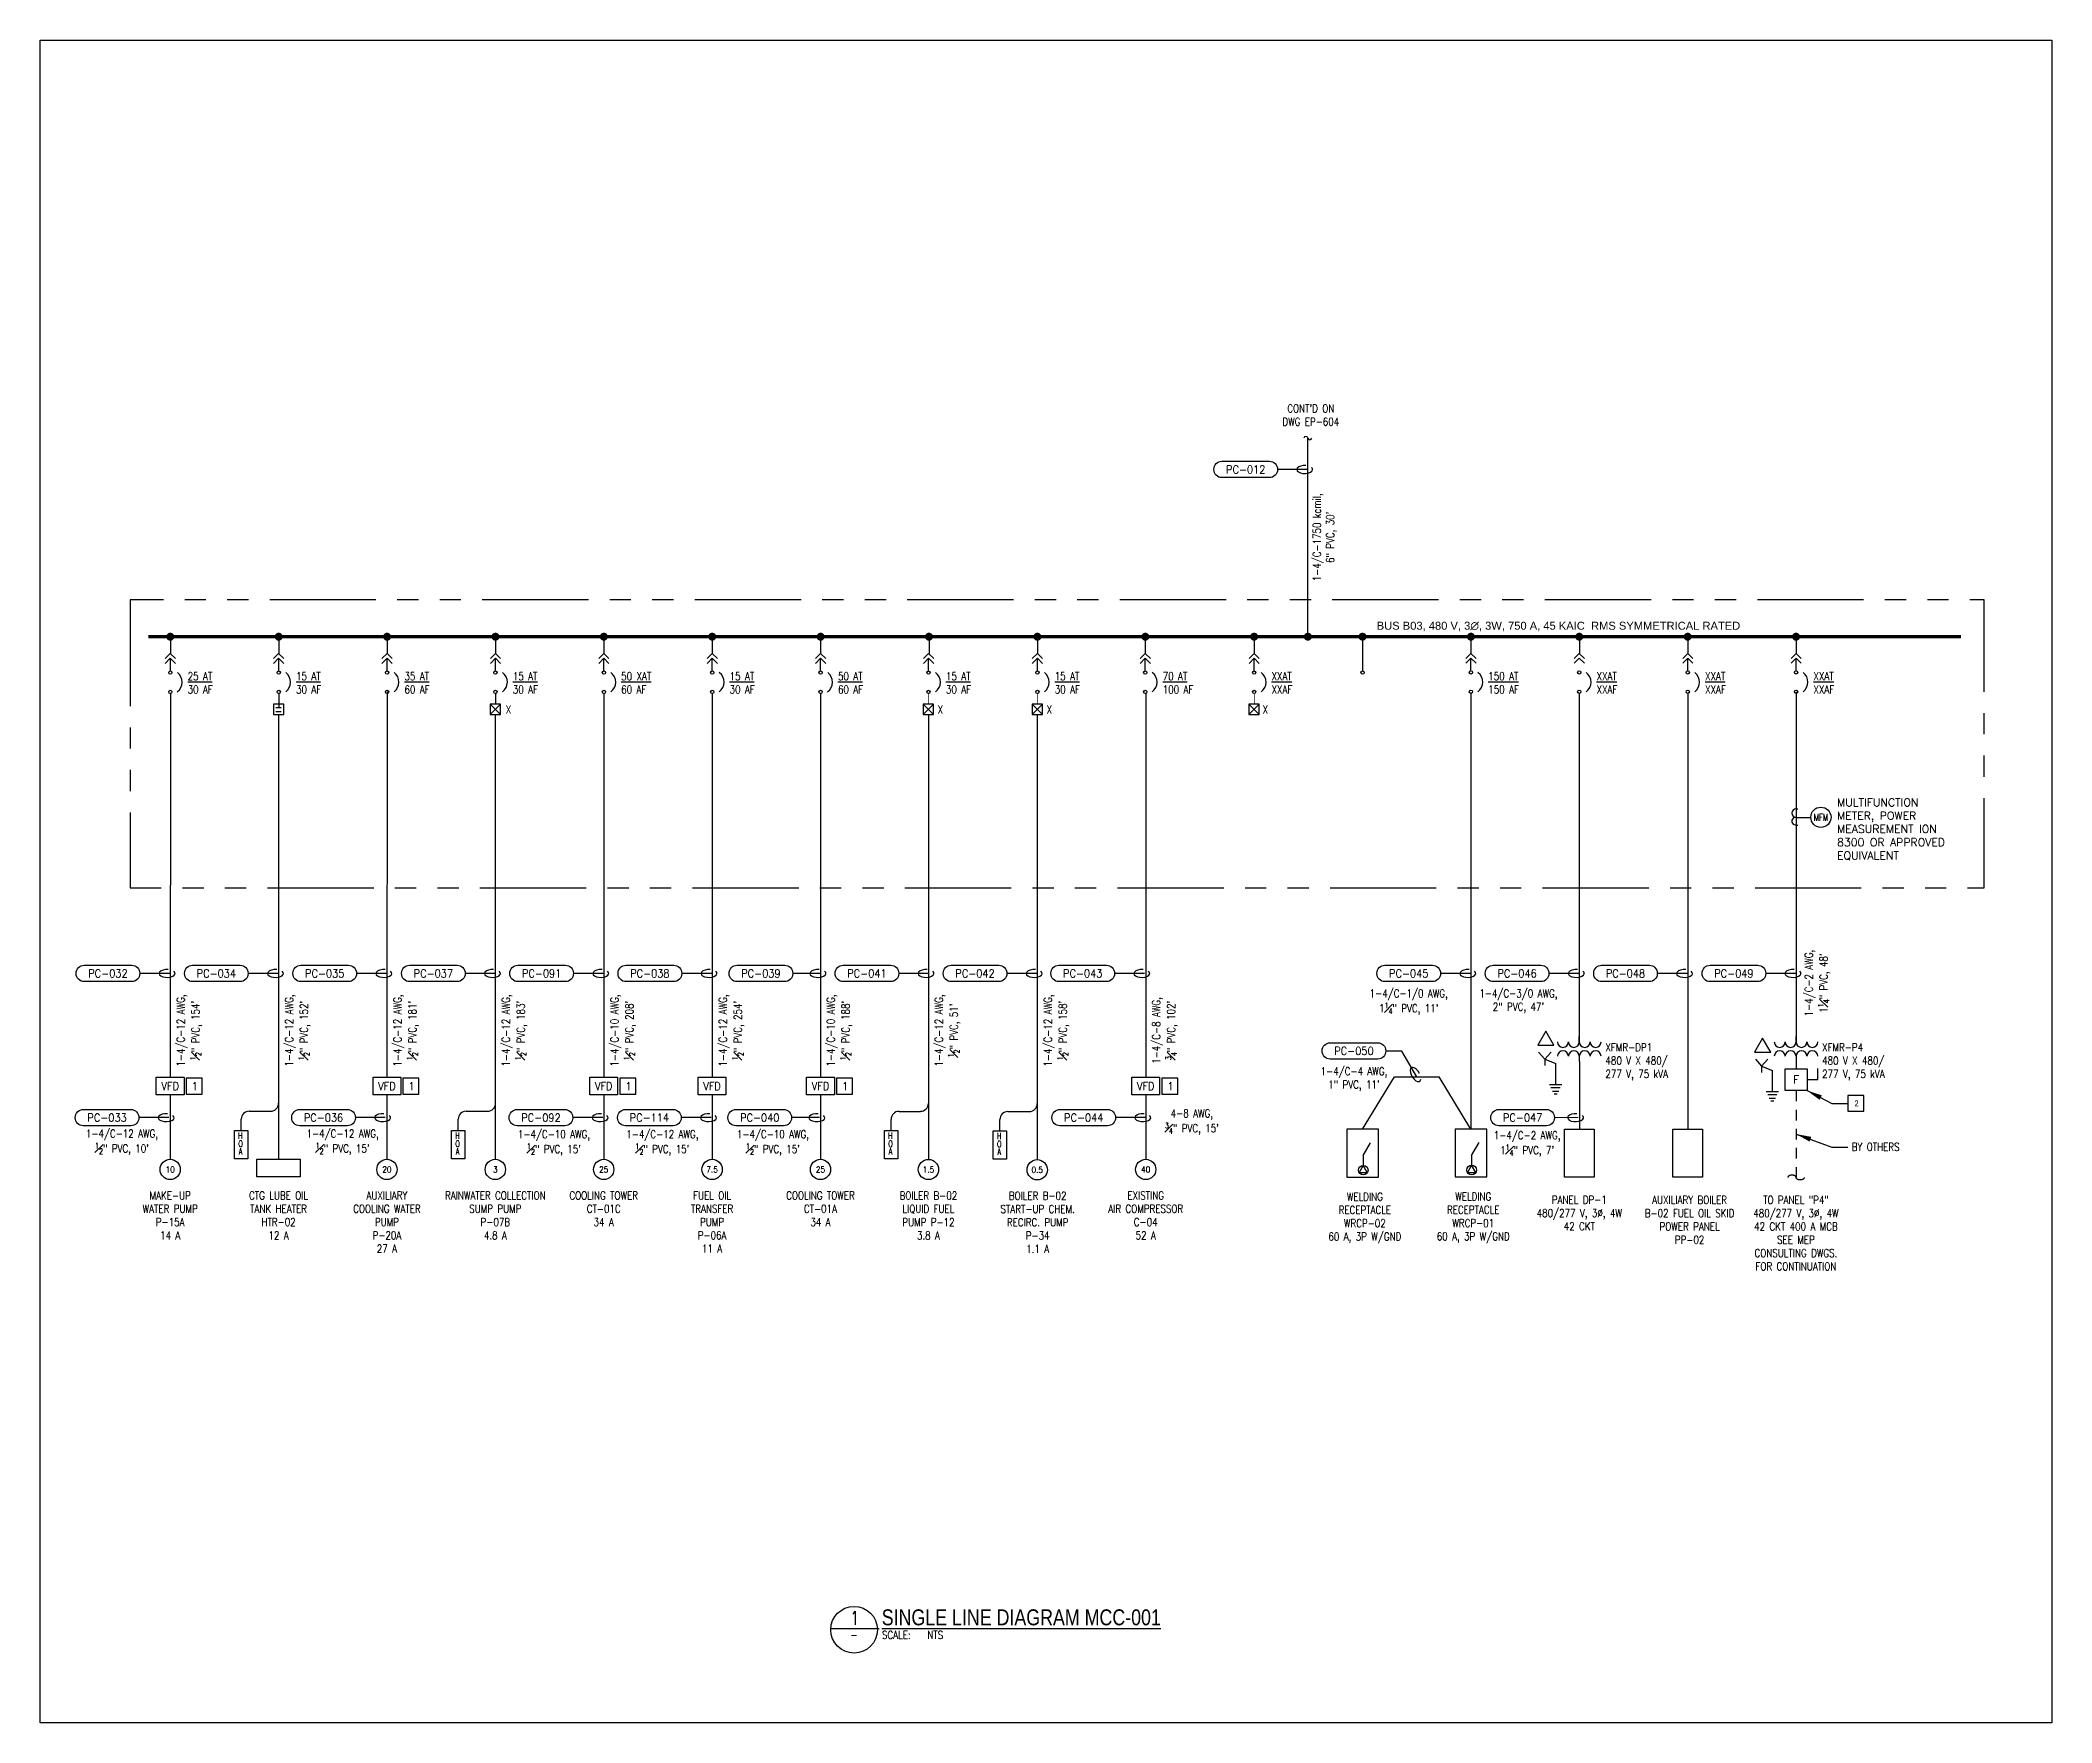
# Model space of a CAD drawing. Extents: x 4.3 to 27.9, y 0.8 to 20.6.
import ezdxf
from ezdxf.enums import TextEntityAlignment as Align

# ---------------------------------------------------------------- set-up
doc = ezdxf.new("R2010")
doc.units = 0
doc.header["$MEASUREMENT"] = 0
for name, pattern in [('DASHED', [0.75, 0.5, -0.25]), ('HIDDEN', [0.375, 0.25, -0.125]), ('PHANTOM', [2.5, 1.25, -0.25, 0.25, -0.25, 0.25, -0.25])]:
    doc.linetypes.add(name, pattern=pattern)
doc.layers.get('0').update_dxf_attribs({"linetype": 'CONTINUOUS'})
doc.layers.get('Defpoints').update_dxf_attribs({"linetype": 'CONTINUOUS'})
for name, color, linetype in [('D-DETL-TITLE', 2, 'CONTINUOUS'), ('E-1L-N2', 4, 'CONTINUOUS'), ('e-busline', 4, 'CONTINUOUS'), ('E-Cable Tag', 2, 'CONTINUOUS'), ('E-Cable Tag Dims', 3, 'CONTINUOUS'), ('e-cond-n', 4, 'CONTINUOUS'), ('E-DETL TITLE', 2, 'CONTINUOUS'), ('e-dims-n', 3, 'CONTINUOUS'), ('e-line-lwt3', 4, 'CONTINUOUS'), ('e-line-lwt3(by others)', 1, 'HIDDEN'), ('E-LINE-LWT4', 4, 'CONTINUOUS'), ('e-line-lwt5', 13, 'CONTINUOUS'), ('e-line-lwt6', 1, 'CONTINUOUS'), ('e-line-text', 2, 'CONTINUOUS'), ('G-Text-N', 2, 'CONTINUOUS')]:
    doc.layers.add(name, color=color, linetype=linetype)
doc.styles.add('BOLD', font='helvs1.shx', dxfattribs={"width": 0.8})
doc.styles.add('cb-ps1-8', font='SIMPLEX.shx', dxfattribs={"width": 0.8, "height": 0.125})
doc.styles.add('ROMANS', font='ROMANS.shx')
doc.styles.add('ROMANSCC', font='ROMANS.SHX', dxfattribs={"width": 0.8, "height": 0.125, "bigfont": 'bigfont.shx'})
doc.styles.add('rs', font='romans.shx', dxfattribs={"width": 0.8, "height": 0.1})
doc.styles.add('SIMPLEX', font='simplex.shx')
doc.styles.get("Standard").update_dxf_attribs({"font": 'arial.ttf', "width": 1.001})
doc.styles.add('STD3-32', font='MONOSI.SHX', dxfattribs={"width": 0.85, "height": 0.09375})
doc.dimstyles.new('Copy of CB-LEAD_PS1', dxfattribs={"dimtxt": 0.125, "dimasz": 0.125, "dimexe": 0.0625, "dimexo": 0.125, "dimgap": 0.0625, "dimtad": 1, "dimdec": 0, "dimlfac": 96, "dimzin": 3, "dimdsep": 46, "dimlunit": 4, "dimtxsty": 'SIMPLEX', "dimblk": 'ARCHTICK', "dimcen": 0.0625, "dimclrt": 2, "dimadec": 0, "dimazin": 0, "dimtfac": 1, "dimtdec": 0, "dimtmove": 2, "dimatfit": 3, "dimfxl": 1, "dimfrac": 2, "dimtolj": 1, "dimtzin": 0, "dimarcsym": 0})
doc.dimstyles.new('dim', dxfattribs={"dimtxt": 0.09375, "dimasz": 0.125, "dimexe": 0.125, "dimexo": 0.0625, "dimgap": 0.0625, "dimtad": 1, "dimdec": 5, "dimzin": 3, "dimdsep": 46, "dimlunit": 4, "dimtxsty": 'rs', "dimblk": 'ARCHTICK', "dimcen": -0.09375, "dimdle": 0.125, "dimclrd": 1, "dimclre": 256, "dimclrt": 256, "dimazin": 1, "dimtfac": 1, "dimtdec": 5, "dimtix": 1, "dimtmove": 2, "dimatfit": 3, "dimldrblk": '$loop', "dimfxl": 1, "dimfrac": 1, "dimtolj": 1, "dimtzin": 0, "dimarcsym": 0})

# ---------------------------------------------------------------- blocks, each defined once
blk = doc.blocks.new('SLD-MTR')
at = {"layer": 'E-1L-N2'}
blk.add_circle((0, -0.159), 0.159, dxfattribs=at)
at = {"layer": 'e-line-text', "style": 'ROMANS', "width": 0.9, "flags": 4}
blk.add_attdef('MOTORRATING', text='', height=0.0937, dxfattribs=at).set_placement((0, -0.16), align=Align.MIDDLE_CENTER)
blk = doc.blocks.new('PNL')
for p, q in [((-0.234, 0), (0.234, 0)), ((-0.234, -0.75), (-0.234, 0)), ((0.234, 0), (0.234, -0.75)), ((0.234, -0.75), (-0.234, -0.75))]:
    blk.add_line(p, q)
blk = doc.blocks.new('transformer')
for p, q in [((0.459, 0.359), (0.459, 0.457)), ((0.459, 0.097), (0.459, 0))]:
    blk.add_line(p, q)
for centre, start, end in [((0.162, 0.359), 180, 0), ((0.162, 0.097), 360, 180), ((0.36, 0.359), 180, 360), ((0.36, 0.097), 0, 180), ((0.558, 0.359), 180, 0), ((0.558, 0.097), 360, 180), ((0.757, 0.359), 180, 360), ((0.757, 0.097), 0, 180)]:
    blk.add_arc(centre, 0.099, start, end)
blk = doc.blocks.new('CB BOLT ON')
at = {"layer": 'E-LINE-LWT4', "linetype": 'Continuous'}
for centre in [(4.385, 22.683), (4.385, 22.38)]:
    blk.add_circle(centre, 0.0256, dxfattribs=at)
blk.add_arc((4.381, 22.532), 0.19, 306.8129, 52.8429, dxfattribs=at)
blk = doc.blocks.new('E-LINE-0036')
for centre, start, end in [((0.006, -0.032), 100.1124, 259.8876), ((-0.006, 0.032), 280.1124, 79.8876)]:
    blk.add_arc(centre, 0.0321, start, end)
blk = doc.blocks.new('CONTACTO')
for p, q in [((0, 0.041), (0, -0.041)), ((0.066, 0.041), (0.066, -0.041))]:
    blk.add_line(p, q)
blk = doc.blocks.new('E11')
at = {"linetype": 'Continuous'}
for p, q in [((-0.066, -0.066), (0, 0.001)), ((0, 0.001), (0.068, -0.066)), ((-0.066, -0.128), (0, -0.062)), ((0, -0.062), (0.068, -0.128))]:
    blk.add_line(p, q, dxfattribs=at)
blk = doc.blocks.new('G-SYMB-0001')
at = {"layer": 'D-DETL-TITLE'}
blk.add_line((-0.73, 0), (0.031, 0), dxfattribs=at)
at = {"layer": 'D-DETL-TITLE', "color": 4}
blk.add_circle((-0.365, -0.019), 0.366, dxfattribs=at)
at = {"layer": 'D-DETL-TITLE', "color": 3, "style": 'cb-ps1-8', "width": 0.8}
blk.add_text('SCALE:', height=0.125, dxfattribs=at).set_placement((0.073, -0.164))
at = {"layer": 'D-DETL-TITLE', "style": 'BOLD', "width": 0.8}
for tag, p in [('UPPER_TITLE', (0.069, 0.425)), ('LOWER_TITLE', (0.069, 0.05))]:
    blk.add_attdef(tag, p, '', height=0.25, dxfattribs=at)
at = {"layer": 'D-DETL-TITLE', "style": 'cb-ps1-8', "width": 0.8}
blk.add_attdef('DETAIL_TAG', text='', height=0.211, dxfattribs=at).set_placement((-0.353, 0.059), align=Align.CENTER)
at = {"layer": 'D-DETL-TITLE', "color": 3, "style": 'cb-ps1-8', "width": 0.8}
blk.add_attdef('DETAIL_SHEET', text='', height=0.125, dxfattribs=at).set_placement((-0.365, -0.164), align=Align.CENTER)
blk.add_attdef('SCALE', (0.784, -0.164), '', height=0.125, dxfattribs=at)
blk = doc.blocks.new('HOA')
at = {"layer": 'G-Text-N'}
blk.add_lwpolyline([(-0.105, -0.443), (-0.105, 0), (0.105, 0), (0.105, -0.443)], close=True, dxfattribs=at)
at = {"layer": 'G-Text-N', "style": 'ROMANS', "width": 0.75}
for s, p in [('H', (-0.047, -0.132)), ('O', (-0.044, -0.258)), ('A', (-0.037, -0.377))]:
    blk.add_text(s, height=0.1, dxfattribs=at).set_placement(p)
blk = doc.blocks.new('$loop')
blk.add_ellipse((-0.25, 0), major_axis=(0.75, 0), ratio=0.5, start_param=1.415416, end_param=6.849418)
blk = doc.blocks.new('_ArchTick')
at = {"color": 0, "linetype": 'ByBlock', "const_width": 0.15}
blk.add_lwpolyline([(-0.5, -0.5), (0.5, 0.5)], dxfattribs=at)
blk = doc.blocks.new('E-Disconnect Switch')
at = {"layer": 'e-line-lwt3'}
blk.add_lwpolyline([(-0.172, 0), (0.172, 0), (0.172, -0.344), (-0.172, -0.344)], close=True, dxfattribs=at)
blk.add_lwpolyline([(0.172, -0.172), (0.341, -0.172), (0.341, 0.002)], dxfattribs=at)
blk = doc.blocks.new('G-KEYN-0003')
blk.add_lwpolyline([(-0.135, 0.125), (-0.135, -0.125), (0.115, -0.125), (0.115, 0.125)], close=True)
at = {"style": 'STD3-32', "width": 0.85}
blk.add_attdef('NO', text='', height=0.0938, dxfattribs=at).set_placement((0, 0), align=Align.MIDDLE)
blk = doc.blocks.new('E-Cable Tag')
at = {"layer": 'E-Cable Tag'}
blk.add_lwpolyline([(-0.374, 0.128), (0.374, 0.128, -0.414214), (0.499, 0.003), (0.499, -0.003, -0.414214), (0.374, -0.128), (-0.374, -0.128, -0.414214), (-0.499, -0.003), (-0.499, 0.003, -0.414214)], format="xyb", close=True, dxfattribs=at)
at = {"layer": 'E-Cable Tag', "style": 'ROMANS', "width": 0.9}
blk.add_attdef('CELEMFR5-R1(1)', text='', height=0.125, dxfattribs=at).set_placement((0, 0), align=Align.MIDDLE_CENTER)
blk = doc.blocks.new('VFD')
at = {"layer": 'G-Text-N'}
blk.add_lwpolyline([(-0.218, 0), (0.218, 0), (0.218, -0.277), (-0.218, -0.277)], close=True, dxfattribs=at)
at = {"layer": 'G-Text-N', "style": 'ROMANS', "width": 0.9}
blk.add_attdef('VFD', text='', height=0.125, dxfattribs=at).set_placement((0, -0.139), align=Align.MIDDLE_CENTER)
blk = doc.blocks.new('E-LINE-0001')
for p, q in [((0, 0), (-0.128, 0)), ((0.003, -0.083), (0.003, 0.087)), ((0.045, -0.062), (0.045, 0.066)), ((0.088, 0.044), (0.088, -0.041)), ((0.13, -0.019), (0.13, 0.023))]:
    blk.add_line(p, q)

msp = doc.modelspace()

# ---------------------------------------------------------------- linework, layer by layer
at = {"layer": 'Defpoints'}
msp.add_lwpolyline([(4.274, 20.622), (27.938, 20.622), (27.938, 0.831), (4.274, 0.831)], close=True, dxfattribs=at)
at = {"layer": 'e-busline', "const_width": 0.0469, "flags": 128}
for points in [[(5.781, 13.606, 1), (5.828, 13.606, 1)], [(7.056, 13.606, 1), (7.103, 13.606, 1)], [(8.331, 13.606, 1), (8.378, 13.606, 1)], [(9.606, 13.606, 1), (9.653, 13.606, 1)], [(10.881, 13.606, 1), (10.928, 13.606, 1)], [(12.156, 13.606, 1), (12.203, 13.606, 1)], [(13.431, 13.606, 1), (13.478, 13.606, 1)], [(14.706, 13.606, 1), (14.753, 13.606, 1)], [(15.981, 13.606, 1), (16.028, 13.606, 1)], [(17.251, 13.606, 1), (17.298, 13.606, 1)], [(18.531, 13.606, 1), (18.578, 13.606, 1)], [(19.163, 13.606, 1), (19.21, 13.606, 1)], [(19.806, 13.606, 1), (19.853, 13.606, 1)], [(21.081, 13.606, 1), (21.128, 13.606, 1)], [(22.356, 13.606, 1), (22.403, 13.606, 1)], [(23.631, 13.606, 1), (23.678, 13.606, 1)], [(24.906, 13.606, 1), (24.953, 13.606, 1)]]:
    msp.add_lwpolyline(points, format="xyb", close=True, dxfattribs=at)
at = {"layer": 'e-cond-n'}
msp.add_line((24.93, 11.481), (25.103, 11.481), dxfattribs=at)
msp.add_circle((25.222, 11.482), 0.119, dxfattribs=at)
for centre, radius, start, end in [((24.93, 11.531), 0.0498, 90, 270), ((24.925, 11.436), 0.0453, 84.0461, 275.9781)]:
    msp.add_arc(centre, radius, start, end, dxfattribs=at)
at = {"layer": 'e-line-lwt3'}
for p, q in [((5.805, 13.203), (5.805, 13.352)), ((7.08, 13.203), (7.08, 13.352)), ((8.355, 13.203), (8.355, 13.352)), ((9.63, 13.203), (9.63, 13.352)), ((10.905, 13.203), (10.905, 13.352)), ((12.18, 13.203), (12.18, 13.352)), ((13.455, 13.203), (13.455, 13.352)), ((14.724, 13.203), (14.724, 13.352)), ((16.005, 13.203), (16.005, 13.352)), ((17.274, 13.203), (17.274, 13.352)), ((18.555, 13.203), (18.555, 13.352)), ((21.105, 13.204), (21.105, 13.353)), ((23.655, 13.204), (23.655, 13.353)), ((24.93, 13.204), (24.93, 13.353)), ((7.08, 12.938), (7.08, 12.775)), ((9.567, 12.812), (9.689, 12.69)), ((9.689, 12.812), (9.567, 12.69)), ((9.63, 12.938), (9.63, 12.812)), ((10.905, 12.938), (10.905, 12.812)), ((14.662, 12.812), (14.784, 12.69)), ((14.784, 12.812), (14.662, 12.69)), ((15.942, 12.812), (16.064, 12.69)), ((16.064, 12.812), (15.942, 12.69)), ((18.492, 12.812), (18.614, 12.69)), ((18.614, 12.812), (18.492, 12.69)), ((24.93, 11.581), (24.949, 11.581)), ((24.93, 11.391), (24.949, 11.391)), ((21.974, 8.637), (22.103, 8.587)), ((22.103, 8.447), (22.103, 8.587)), ((24.524, 8.554), (24.652, 8.504)), ((24.93, 8.671), (24.93, 8.525)), ((24.652, 8.364), (24.652, 8.504)), ((6.638, 7.798), (6.638, 7.93)), ((6.732, 8.024), (6.984, 8.024)), ((9.191, 7.798), (9.191, 7.93)), ((9.285, 8.024), (9.537, 8.024)), ((14.283, 7.797), (14.283, 7.929)), ((14.377, 8.023), (14.629, 8.023)), ((15.563, 7.794), (15.563, 7.927)), ((15.657, 8.021), (15.909, 8.021)), ((19.838, 7.503), (19.924, 7.653)), ((21.113, 7.505), (21.2, 7.655)), ((19.838, 7.503), (19.838, 7.387)), ((21.113, 7.505), (21.113, 7.389))]:
    msp.add_line(p, q, dxfattribs=at)
at = {"layer": 'e-line-lwt3', "flags": 128}
msp.add_lwpolyline([(5.546, 13.606, 0.0375, 0.0375, 0), (26.869, 13.606, 0.0281, 0.0281, 0)], format="xyseb", dxfattribs=at)
at = {"layer": 'e-line-lwt3'}
for points in [[(7.139, 12.69), (7.139, 12.812), (7.017, 12.812), (7.017, 12.69)], [(9.689, 12.69), (9.689, 12.812), (9.567, 12.812), (9.567, 12.69)], [(14.784, 12.69), (14.784, 12.812), (14.662, 12.812), (14.662, 12.69)], [(16.064, 12.69), (16.064, 12.812), (15.942, 12.812), (15.942, 12.69)], [(18.614, 12.69), (18.614, 12.812), (18.492, 12.812), (18.492, 12.69)], [(6.821, 7.459), (7.332, 7.459), (7.332, 7.251), (6.821, 7.251)], [(19.838, 7.387), (19.789, 7.303), (19.886, 7.303)], [(21.113, 7.389), (21.064, 7.305), (21.162, 7.305)]]:
    msp.add_lwpolyline(points, close=True, dxfattribs=at)
at = {"layer": 'e-line-lwt3', "const_width": 0.0075}
for points in [[(14.723, 12.812), (14.723, 12.939)], [(16.003, 12.812), (16.004, 12.938)], [(18.555, 12.938), (18.555, 12.812)]]:
    msp.add_lwpolyline(points, dxfattribs=at)
at = {"layer": 'e-line-lwt3'}
for centre, radius in [((19.83, 13.184), 0.0192), ((19.838, 7.331), 0.0563), ((21.113, 7.333), 0.0563)]:
    msp.add_circle(centre, radius, dxfattribs=at)
for centre, start, end in [((6.984, 8.118), 270, 0), ((9.537, 8.118), 270, 0), ((14.629, 8.117), 270, 0), ((15.909, 8.114), 270, 0), ((6.732, 7.93), 90, 180), ((9.285, 7.93), 90, 180), ((14.377, 7.929), 90, 180), ((15.657, 7.927), 90, 180)]:
    msp.add_arc(centre, 0.0938, start, end, dxfattribs=at)
at = {"layer": 'e-line-lwt3(by others)', "linetype": 'DASHED', "ltscale": 0.25}
msp.add_line((24.93, 8.267), (24.93, 7.245), dxfattribs=at)
at = {"layer": 'e-line-lwt3(by others)', "linetype": 'DASHED'}
msp.add_ellipse((24.881, 7.245), major_axis=(0.0483, 0), ratio=0.595027, start_param=0, end_param=3.138926, dxfattribs=at)
at = {"layer": 'e-line-lwt3(by others)', "linetype": 'DASHED', "extrusion": (0, 0, -1)}
msp.add_ellipse((24.978, 7.245), major_axis=(-0.0483, 0), ratio=0.595027, start_param=3.141593, end_param=6.280519, dxfattribs=at)
at = {"layer": 'e-line-lwt5'}
for p, q in [((19.186, 13.606), (19.186, 15.943)), ((5.805, 13.606), (5.805, 13.409)), ((7.08, 13.606), (7.08, 13.409)), ((8.355, 13.606), (8.355, 13.409)), ((9.63, 13.606), (9.63, 13.409)), ((10.905, 13.606), (10.905, 13.409)), ((12.18, 13.606), (12.18, 13.409)), ((13.455, 13.606), (13.455, 13.409)), ((14.73, 13.606), (14.73, 13.409)), ((16.005, 13.606), (16.005, 13.409)), ((17.274, 13.606), (17.274, 13.408)), ((18.555, 13.606), (18.555, 13.409)), ((19.83, 13.606), (19.83, 13.203)), ((21.105, 13.606), (21.105, 13.409)), ((22.38, 13.606), (22.38, 13.409)), ((23.655, 13.606), (23.655, 13.409)), ((24.93, 13.606), (24.93, 13.409)), ((5.805, 12.938), (5.803, 8.424)), ((8.355, 12.957), (8.353, 8.424)), ((10.905, 12.938), (10.903, 8.424)), ((12.18, 12.938), (12.18, 8.424)), ((13.455, 12.938), (13.453, 8.424)), ((17.279, 12.939), (17.28, 8.424)), ((21.105, 12.94), (21.105, 7.813)), ((22.379, 12.939), (22.379, 8.829)), ((23.655, 12.939), (23.655, 7.813)), ((24.93, 12.958), (24.93, 8.841)), ((7.078, 12.69), (7.078, 7.459)), ((9.628, 12.69), (9.628, 7.459)), ((14.723, 12.69), (14.723, 7.458)), ((16.003, 12.69), (16.003, 7.455)), ((22.38, 8.608), (22.38, 7.813)), ((19.83, 7.813), (20.205, 8.429)), ((20.205, 8.429), (20.731, 8.429)), ((21.105, 7.813), (20.731, 8.429)), ((5.803, 8.216), (5.803, 7.459)), ((8.353, 8.216), (8.353, 7.459)), ((10.903, 8.216), (10.903, 7.459)), ((12.178, 8.216), (12.178, 7.459)), ((13.453, 8.216), (13.453, 7.459)), ((17.28, 8.216), (17.279, 7.459))]:
    msp.add_line(p, q, dxfattribs=at)
at = {"layer": 'e-line-lwt6', "linetype": 'PHANTOM', "flags": 128}
msp.add_lwpolyline([(5.334, 14.04), (5.334, 10.653), (27.142, 10.653), (27.142, 14.04)], close=True, dxfattribs=at)
at = {"layer": 'e-line-lwt6'}
for points in [[(19.644, 7.249), (20.016, 7.249), (20.016, 7.813), (19.644, 7.813)], [(20.919, 7.251), (21.291, 7.251), (21.291, 7.813), (20.919, 7.813)]]:
    msp.add_lwpolyline(points, close=True, dxfattribs=at)
at = {"layer": 'G-Text-N'}
for p, q in [((21.901, 8.719), (21.974, 8.637)), ((22.047, 8.719), (21.974, 8.637)), ((21.974, 8.637), (21.974, 8.563)), ((24.451, 8.636), (24.524, 8.554)), ((24.597, 8.636), (24.524, 8.554)), ((24.524, 8.554), (24.524, 8.48))]:
    msp.add_line(p, q, dxfattribs=at)
for points in [[(21.986, 8.966), (21.892, 8.803), (22.081, 8.803)], [(24.536, 8.883), (24.442, 8.72), (24.631, 8.72)], [(17.116, 8.424), (17.442, 8.424), (17.442, 8.216), (17.116, 8.216)]]:
    msp.add_lwpolyline(points, close=True, dxfattribs=at)

# ---------------------------------------------------------------- block references
at = {"layer": 'E-DETL TITLE', "xscale": 0.75, "yscale": 0.75, "zscale": 0.75}
msp.add_blockref('G-SYMB-0001', (14.122, 1.94), dxfattribs=at).add_auto_attribs({'LOWER_TITLE': '%%uSINGLE LINE DIAGRAM MCC-001', 'DETAIL_TAG': '1', 'DETAIL_SHEET': '-', 'SCALE': 'NTS'})
at = {"layer": 'e-line-lwt3'}
for name, p, xscale, yscale, zscale, rotation in [('E-LINE-0036', (19.186, 15.943), 0.75, 0.75, 0.75, 270), ('CONTACTO', (7.078, 12.725), 0.75, 0.75, 0.75, 90), ('E-LINE-0001', (22.103, 8.337), -0.8566699218749996, 0.8566699218749996, 0.8566699218749999, 90), ('E-LINE-0001', (24.652, 8.254), -0.8566699218749996, 0.8566699218749996, 0.8566699218749999, 90)]:
    msp.add_blockref(name, p, dxfattribs=dict(at, xscale=xscale, yscale=yscale, zscale=zscale, rotation=rotation))
for name, p, xscale, yscale, zscale in [('E11', (5.804, 13.408), 0.8999999999999995, 0.8999999999999995, 0.8999999999999995), ('E11', (7.079, 13.408), 0.8999999999999995, 0.8999999999999995, 0.8999999999999995), ('E11', (8.354, 13.408), 0.8999999999999995, 0.8999999999999995, 0.8999999999999995), ('E11', (9.629, 13.408), 0.8999999999999995, 0.8999999999999995, 0.8999999999999995), ('E11', (10.904, 13.408), 0.8999999999999995, 0.8999999999999995, 0.8999999999999995), ('E11', (12.179, 13.408), 0.8999999999999995, 0.8999999999999995, 0.8999999999999995), ('E11', (13.454, 13.408), 0.8999999999999995, 0.8999999999999995, 0.8999999999999995), ('E11', (14.724, 13.408), 0.8999999999999995, 0.8999999999999995, 0.8999999999999995), ('E11', (16.004, 13.408), 0.8999999999999995, 0.8999999999999995, 0.8999999999999995), ('E11', (17.274, 13.408), 0.8999999999999995, 0.8999999999999995, 0.8999999999999995), ('E11', (18.554, 13.408), 0.8999999999999995, 0.8999999999999995, 0.8999999999999995), ('E11', (21.105, 13.409), 0.8999999999999995, 0.8999999999999995, 0.8999999999999995), ('E11', (22.379, 13.409), 0.8999999999999995, 0.8999999999999995, 0.8999999999999995), ('E11', (23.655, 13.409), 0.8999999999999995, 0.8999999999999995, 0.8999999999999995), ('E11', (24.93, 13.409), 0.8999999999999995, 0.8999999999999995, 0.8999999999999995), ('CB BOLT ON', (2.516, -3.828), 0.75, 0.75, 0.75), ('CB BOLT ON', (3.791, -3.828), 0.75, 0.75, 0.75), ('CB BOLT ON', (5.066, -3.828), 0.75, 0.75, 0.75), ('CB BOLT ON', (6.341, -3.828), 0.75, 0.75, 0.75), ('CB BOLT ON', (7.616, -3.828), 0.75, 0.75, 0.75), ('CB BOLT ON', (8.891, -3.828), 0.75, 0.75, 0.75), ('CB BOLT ON', (10.166, -3.828), 0.75, 0.75, 0.75), ('CB BOLT ON', (11.435, -3.828), 0.75, 0.75, 0.75), ('CB BOLT ON', (12.716, -3.828), 0.75, 0.75, 0.75), ('CB BOLT ON', (13.985, -3.828), 0.75, 0.75, 0.75), ('CB BOLT ON', (15.266, -3.828), 0.75, 0.75, 0.75), ('CB BOLT ON', (17.816, -3.827), 0.75, 0.75, 0.75), ('CB BOLT ON', (19.09, -3.827), 0.75, 0.75, 0.75), ('CB BOLT ON', (20.366, -3.827), 0.75, 0.75, 0.75), ('CB BOLT ON', (21.641, -3.827), 0.75, 0.75, 0.75), ('transformer', (22.083, 8.608), 0.6458665090451241, 0.6458665090451241, 0.6458665090451241), ('transformer', (24.633, 8.608), 0.6458665090451241, 0.6458665090451241, 0.6458665090451241), ('E-Disconnect Switch', (24.93, 8.525), 0.75, 0.75, 0.75), ('PNL', (22.38, 7.813), 0.75, 0.75, 0.75), ('PNL', (23.655, 7.813), 0.75, 0.75, 0.75), ('HOA', (9.191, 7.798), 0.75, 0.75, 0.75), ('HOA', (14.283, 7.797), 0.75, 0.75, 0.75), ('HOA', (15.563, 7.794), 0.75, 0.75, 0.75)]:
    msp.add_blockref(name, p, dxfattribs=dict(at, xscale=xscale, yscale=yscale, zscale=zscale))
at = {"layer": 'e-line-lwt3', "xscale": 0.75, "yscale": 0.75, "zscale": 0.75}
for p, values in [((5.803, 7.459), {'MOTORRATING': '10'}), ((8.353, 7.459), {'MOTORRATING': '20'}), ((9.628, 7.459), {'MOTORRATING': '3'}), ((10.903, 7.459), {'MOTORRATING': '25'}), ((12.178, 7.459), {'MOTORRATING': '7.5'}), ((13.453, 7.459), {'MOTORRATING': '25'}), ((14.723, 7.458), {'MOTORRATING': '1.5'}), ((16.003, 7.455), {'MOTORRATING': '0.5'}), ((17.279, 7.459), {'MOTORRATING': '40'})]:
    msp.add_blockref('SLD-MTR', p, dxfattribs=at).add_auto_attribs(values)
at = {"layer": 'e-line-lwt3(by others)', "xscale": 0.75, "yscale": 0.75, "zscale": 0.75}
msp.add_blockref('HOA', (6.638, 7.798), dxfattribs=at)
at = {"layer": 'G-Text-N', "xscale": 0.75, "yscale": 0.75, "zscale": 0.75}
for name, p, values in [('E-Cable Tag', (18.455, 15.573), {'CELEMFR5-R1(1)': 'PC-012'}), ('E-Cable Tag', (5.071, 9.645), {'CELEMFR5-R1(1)': 'PC-032'}), ('E-Cable Tag', (6.346, 9.645), {'CELEMFR5-R1(1)': 'PC-034'}), ('E-Cable Tag', (7.621, 9.645), {'CELEMFR5-R1(1)': 'PC-035'}), ('E-Cable Tag', (8.899, 9.645), {'CELEMFR5-R1(1)': 'PC-037'}), ('E-Cable Tag', (10.173, 9.645), {'CELEMFR5-R1(1)': 'PC-091'}), ('E-Cable Tag', (11.446, 9.645), {'CELEMFR5-R1(1)': 'PC-038'}), ('E-Cable Tag', (12.752, 9.645), {'CELEMFR5-R1(1)': 'PC-039'}), ('E-Cable Tag', (14, 9.645), {'CELEMFR5-R1(1)': 'PC-041'}), ('E-Cable Tag', (15.271, 9.645), {'CELEMFR5-R1(1)': 'PC-042'}), ('E-Cable Tag', (16.538, 9.645), {'CELEMFR5-R1(1)': 'PC-043'}), ('E-Cable Tag', (20.373, 9.645), {'CELEMFR5-R1(1)': 'PC-045'}), ('E-Cable Tag', (21.648, 9.645), {'CELEMFR5-R1(1)': 'PC-046'}), ('E-Cable Tag', (22.923, 9.645), {'CELEMFR5-R1(1)': 'PC-048'}), ('E-Cable Tag', (24.198, 9.645), {'CELEMFR5-R1(1)': 'PC-049'}), ('E-Cable Tag', (19.729, 8.734), {'CELEMFR5-R1(1)': 'PC-050'}), ('VFD', (5.803, 8.424), {'VFD': 'VFD'}), ('VFD', (8.353, 8.424), {'VFD': 'VFD'}), ('VFD', (10.903, 8.424), {'VFD': 'VFD'}), ('VFD', (12.178, 8.424), {'VFD': 'VFD'}), ('VFD', (13.453, 8.424), {'VFD': 'VFD'}), ('G-KEYN-0003', (25.641, 8.117), {'NO': '2'}), ('E-Cable Tag', (5.061, 7.949), {'CELEMFR5-R1(1)': 'PC-033'}), ('E-Cable Tag', (7.607, 7.949), {'CELEMFR5-R1(1)': 'PC-036'}), ('E-Cable Tag', (10.165, 7.949), {'CELEMFR5-R1(1)': 'PC-092'}), ('E-Cable Tag', (11.44, 7.949), {'CELEMFR5-R1(1)': 'PC-114'}), ('E-Cable Tag', (12.739, 7.949), {'CELEMFR5-R1(1)': 'PC-040'}), ('E-Cable Tag', (16.55, 7.949), {'CELEMFR5-R1(1)': 'PC-044'}), ('E-Cable Tag', (21.713, 7.949), {'CELEMFR5-R1(1)': 'PC-047'})]:
    msp.add_blockref(name, p, dxfattribs=at).add_auto_attribs(values)
at = {"layer": 'G-Text-N'}
ref = msp.add_blockref('G-KEYN-0003', (6.093, 8.318), dxfattribs=dict(at, xscale=0.75, yscale=0.75, zscale=0.75))
ref.add_attrib('NO', '1', dxfattribs={"layer": '0', "height": 0.0938, "style": 'ROMANS', "width": 0.9}).set_placement((6.093, 8.318), align=Align.MIDDLE)
ref = msp.add_blockref('G-KEYN-0003', (8.643, 8.318), dxfattribs=dict(at, xscale=0.75, yscale=0.75, zscale=0.75))
ref.add_attrib('NO', '1', dxfattribs={"layer": '0', "height": 0.0938, "style": 'ROMANS', "width": 0.9}).set_placement((8.643, 8.318), align=Align.MIDDLE)
ref = msp.add_blockref('G-KEYN-0003', (11.193, 8.318), dxfattribs=dict(at, xscale=0.75, yscale=0.75, zscale=0.75))
ref.add_attrib('NO', '1', dxfattribs={"layer": '0', "height": 0.0938, "style": 'ROMANS', "width": 0.9}).set_placement((11.193, 8.318), align=Align.MIDDLE)
ref = msp.add_blockref('G-KEYN-0003', (13.743, 8.318), dxfattribs=dict(at, xscale=0.75, yscale=0.75, zscale=0.75))
ref.add_attrib('NO', '1', dxfattribs={"layer": '0', "height": 0.0938, "style": 'ROMANS', "width": 0.9}).set_placement((13.743, 8.318), align=Align.MIDDLE)
ref = msp.add_blockref('G-KEYN-0003', (17.569, 8.318), dxfattribs=dict(at, xscale=0.75, yscale=0.75, zscale=0.75))
ref.add_attrib('NO', '1', dxfattribs={"layer": '0', "height": 0.0938, "style": 'ROMANS', "width": 0.9}).set_placement((17.569, 8.318), align=Align.MIDDLE)

# ---------------------------------------------------------------- texts
at = {"color": 2, "style": 'ROMANS', "width": 0.75}
msp.add_text('MFM', height=0.0797, dxfattribs=at).set_placement((25.222, 11.482), align=Align.MIDDLE)
at = {"layer": 'Defpoints', "insert": (19.997, 13.782), "char_height": 0.09375, "width": 4.54973, "attachment_point": 1}
msp.add_mtext('BUS B03, 480 V, 3∅, 3W, 750 A, 45 KAIC  RMS SYMMETRICAL RATED', dxfattribs=at)
at = {"layer": 'G-Text-N'}
for s, insert, char_height, width, attachment_point, style in [("{\\Fromans|c0;CONT'D ON\\PDWG EP-604}", (19.221, 16.338), 0.09375, 1.19857, 2, 'ROMANSCC'), ('{\\Fromans|c0;\\L25 AT\\P\\l30 AF}', (6.009, 13.188), 0.09375, 1.17188, 1, 'ROMANSCC'), ('{\\Fromans|c0;\\L15 AT\\P\\l30 AF}', (7.284, 13.188), 0.09375, 1.17188, 1, 'ROMANSCC'), ('{\\Fromans|c0;\\L35 AT\\P\\l60 AF}', (8.559, 13.188), 0.09375, 1.17188, 1, 'ROMANSCC'), ('{\\Fromans|c0;\\L15 AT\\P\\l30 AF}', (9.834, 13.188), 0.09375, 1.17188, 1, 'ROMANSCC'), ('{\\Fromans|c0;\\L50 XAT\\P\\l60 AF}', (11.109, 13.188), 0.09375, 1.17188, 1, 'ROMANSCC'), ('{\\Fromans|c0;\\L15 AT\\P\\l30 AF}', (12.384, 13.188), 0.09375, 1.17188, 1, 'ROMANSCC'), ('{\\Fromans|c0;\\L50 AT\\P\\l60 AF}', (13.659, 13.188), 0.09375, 1.17188, 1, 'ROMANSCC'), ('{\\Fromans|c0;\\L15 AT\\P\\l30 AF}', (14.929, 13.188), 0.09375, 1.17188, 1, 'ROMANSCC'), ('{\\Fromans|c0;\\L15 AT\\P\\l30 AF}', (16.209, 13.189), 0.09375, 1.17188, 1, 'ROMANSCC'), ('{\\Fromans|c0;\\L70 AT\\P\\l100 AF}', (17.479, 13.188), 0.09375, 1.17188, 1, 'ROMANSCC'), ('{\\Fromans|c0;\\LXXAT\\P\\lXXAF}', (18.759, 13.188), 0.09375, 1.17188, 1, 'ROMANSCC'), ('{\\Fromans|c0;\\L150 AT\\P\\l150 AF}', (21.309, 13.189), 0.09375, 1.17188, 1, 'ROMANSCC'), ('{\\Fromans|c0;\\LXXAT\\P\\lXXAF}', (22.583, 13.189), 0.09375, 1.17188, 1, 'ROMANSCC'), ('{\\Fromans|c0;\\LXXAT\\P\\lXXAF}', (23.859, 13.189), 0.09375, 1.17188, 1, 'ROMANSCC'), ('{\\Fromans|c0;\\LXXAT\\P\\lXXAF}', (25.134, 13.189), 0.09375, 1.17188, 1, 'ROMANSCC'), ('{\\Fromans|c0;X}', (9.75, 12.797), 0.09375, 1.17188, 1, 'ROMANSCC'), ('{\\Fromans|c0;X}', (14.831, 12.796), 0.09375, 1.17188, 1, 'ROMANSCC'), ('{\\Fromans|c0;X}', (16.113, 12.797), 0.09375, 1.17188, 1, 'ROMANSCC'), ('{\\Fromans|c0;X}', (18.654, 12.797), 0.09375, 1.17188, 1, 'ROMANSCC'), ('MULTIFUNCTION METER, POWER MEASUREMENT ION 8300 OR APPROVED EQUIVALENT', (25.412, 11.704), 0.09375, 1.5738, 1, 'ROMANS'), ('\\A1;{\\Fromans|c0;1-4/C-1/0 AWG,\\P1\\H0.7x;\\S1#4;\\H1.4286x;" PVC, 11\'}', (20.373, 9.457), 0.09375, 1.21849, 2, 'ROMANSCC'), ('\\A1;{\\Fromans|c0;1-4/C-3/0 AWG,\\P2" PVC, 47\'}', (21.664, 9.457), 0.09375, 1.21849, 2, 'ROMANSCC'), ('{\\Fromans|c0;XFMR-DP1\\P480 V X 480/\\P277 V, 75 kVA}', (22.687, 8.823), 0.09375, 1.83383, 1, 'ROMANSCC'), ('{\\Fromans|c0;XFMR-P4\\P480 V X 480/\\P277 V, 75 kVA}', (25.236, 8.823), 0.09375, 1.83383, 1, 'ROMANSCC'), ('\\A1;{\\Fromans|c0;1-4/C-4 AWG,\\P1" PVC, 11\'}', (19.729, 8.541), 0.09375, 1.21849, 2, 'ROMANSCC'), ('F', (24.93, 8.396), 0.0938, 0.25809, 5, 'ROMANS'), ('\\A1;{\\Fromans|c0;4-8 AWG,\\P\\H0.7x;\\S3#4;\\H1.4286x;" PVC, 15\'}', (17.822, 8.046), 0.09375, 1.21849, 2, 'ROMANSCC'), ('\\A1;{\\Fromans|c0;1-4/C-12 AWG,\\P\\H0.7x;\\S1#2;\\H1.4286x;" PVC, 10\'}', (5.236, 7.808), 0.09375, 1.21849, 2, 'ROMANSCC'), ('\\A1;{\\Fromans|c0;1-4/C-12 AWG,\\P\\H0.7x;\\S1#2;\\H1.4286x;" PVC, 15\'}', (7.832, 7.808), 0.09375, 1.21849, 2, 'ROMANSCC'), ('\\A1;{\\Fromans|c0;1-4/C-10 AWG,\\P\\H0.7x;\\S1#2;\\H1.4286x;" PVC, 15\'}', (10.318, 7.801), 0.09375, 1.21849, 2, 'ROMANSCC'), ('\\A1;{\\Fromans|c0;1-4/C-12 AWG,\\P\\H0.7x;\\S1#2;\\H1.4286x;" PVC, 15\'}', (11.593, 7.801), 0.09375, 1.21849, 2, 'ROMANSCC'), ('\\A1;{\\Fromans|c0;1-4/C-10 AWG,\\P\\H0.7x;\\S1#2;\\H1.4286x;" PVC, 15\'}', (12.894, 7.801), 0.09375, 1.21849, 2, 'ROMANSCC'), ('\\A1;{\\Fromans|c0;1-4/C-2 AWG,\\P1\\H0.7x;\\S1#4;\\H1.4286x;" PVC, 7\'}', (21.766, 7.788), 0.09375, 1.21849, 2, 'ROMANSCC'), ('{\\Fromans|c0;BY OTHERS}', (25.584, 7.652), 0.09375, 1.83383, 1, 'ROMANSCC'), ('{\\Fromans|c0;MAKE-UP\\PWATER PUMP\\PP-15A\\P14 A}', (5.803, 7.08), 0.09375, 1.17188, 2, 'ROMANSCC'), ('{\\Fromans|c0;CTG LUBE OIL\\PTANK HEATER\\PHTR-02\\P12 A}', (7.078, 7.08), 0.09375, 1.17188, 2, 'ROMANSCC'), ('{\\Fromans|c0;AUXILIARY\\PCOOLING WATER\\PPUMP\\PP-20A\\P27 A}', (8.353, 7.08), 0.09375, 1.17188, 2, 'ROMANSCC'), ('{\\Fromans|c0;RAINWATER COLLECTION \\PSUMP PUMP \\PP-07B\\P4.8 A}', (9.628, 7.08), 0.09375, 1.17188, 2, 'ROMANSCC'), ('{\\Fromans|c0;COOLING TOWER\\PCT-01C\\P34 A}', (10.903, 7.08), 0.09375, 1.17188, 2, 'ROMANSCC'), ('{\\Fromans|c0;FUEL OIL\\PTRANSFER\\PPUMP\\PP-06A\\P11 A}', (12.178, 7.08), 0.09375, 1.17188, 2, 'ROMANSCC'), ('{\\Fromans|c0;COOLING TOWER\\PCT-01A\\P34 A}', (13.453, 7.08), 0.09375, 1.17188, 2, 'ROMANSCC'), ('{\\Fromans|c0;BOILER B-02\\PLIQUID FUEL\\PPUMP P-12\\P3.8 A}', (14.723, 7.079), 0.09375, 1.17188, 2, 'ROMANSCC'), ('{\\Fromans|c0;BOILER B-02\\PSTART-UP CHEM. RECIRC. PUMP\\PP-34\\P1.1 A}', (16.008, 7.077), 0.09375, 1.18106, 2, 'ROMANSCC'), ('{\\Fromans|c0;EXISTING\\PAIR COMPRESSOR\\PC-04\\P52 A}', (17.279, 7.08), 0.09375, 1.17188, 2, 'ROMANSCC'), ('{\\Fromans|c0;WELDING\\PRECEPTACLE\\PWRCP-02\\P60 A, 3P W/GND}', (19.857, 7.066), 0.09375, 1.23689, 2, 'ROMANSCC'), ('{\\Fromans|c0;WELDING\\PRECEPTACLE\\PWRCP-01\\P60 A, 3P W/GND}', (21.132, 7.068), 0.09375, 1.23689, 2, 'ROMANSCC'), ('{\\Fromans|c0;PANEL DP-1\\P480/277 V, 3%%C, 4W\\P42 CKT}', (22.38, 7.03), 0.09375, 1.17188, 2, 'ROMANSCC'), ('{\\Fromans|c0;AUXILIARY BOILER \\PB-02 FUEL OIL SKID POWER PANEL\\PPP-02}', (23.677, 7.028), 0.09375, 1.48492, 2, 'ROMANSCC'), ('{\\Fromans|c0;TO PANEL "P4"\\P480/277 V, 3%%C, 4W\\P42 CKT 400 A MCB\\PSEE MEP CONSULTING DWGS. FOR CONTINUATION}', (24.928, 7.028), 0.09375, 1.18149, 2, 'ROMANSCC')]:
    msp.add_mtext(s, dxfattribs=dict(at, insert=insert, char_height=char_height, width=width, attachment_point=attachment_point, style=style))
at = {"layer": 'G-Text-N', "char_height": 0.09375, "width": 1.21849, "attachment_point": 2, "rotation": 90, "style": 'ROMANSCC'}
for s, insert in [('\\A1;{\\Fromans|c0;1-4/C-1750 kcmil,\\P6" PVC, 30\'}', (19.246, 14.775)), ('\\A1;{\\Fromans|c0;1-4/C-2 AWG,\\P1\\H0.7x;\\S1#4;\\H1.4286x;" PVC, 48\'}', (25.032, 9.532)), ('\\A1;{\\Fromans|c0;1-4/C-12 AWG,\\P\\H0.7x;\\S1#2;\\H1.4286x;" PVC, 154\'}', (5.88, 8.974)), ('\\A1;{\\Fromans|c0;1-4/C-12 AWG,\\P\\H0.7x;\\S1#2;\\H1.4286x;" PVC, 152\'}', (7.155, 8.974)), ('\\A1;{\\Fromans|c0;1-4/C-12 AWG,\\P\\H0.7x;\\S1#2;\\H1.4286x;" PVC, 181\'}', (8.43, 8.974)), ('\\A1;{\\Fromans|c0;1-4/C-12 AWG,\\P\\H0.7x;\\S1#2;\\H1.4286x;" PVC, 183\'}', (9.705, 8.974)), ('\\A1;{\\Fromans|c0;1-4/C-10 AWG,\\P\\H0.7x;\\S1#2;\\H1.4286x;" PVC, 208\'}', (10.983, 8.974)), ('\\A1;{\\Fromans|c0;1-4/C-12 AWG,\\P\\H0.7x;\\S1#2;\\H1.4286x;" PVC, 254\'}', (12.258, 8.974)), ('\\A1;{\\Fromans|c0;1-4/C-10 AWG,\\P\\H0.7x;\\S1#2;\\H1.4286x;" PVC, 188\'}', (13.527, 8.974)), ('\\A1;{\\Fromans|c0;1-4/C-12 AWG,\\P\\H0.7x;\\S1#2;\\H1.4286x;" PVC, 51\'}', (14.799, 8.974)), ('\\A1;{\\Fromans|c0;1-4/C-12 AWG,\\P\\H0.7x;\\S1#2;\\H1.4286x;" PVC, 158\'}', (16.081, 8.974)), ('\\A1;{\\Fromans|c0;1-4/C-8 AWG,\\P\\H0.7x;\\S3#4;\\H1.4286x;" PVC, 102\'}', (17.356, 8.974))]:
    msp.add_mtext(s, dxfattribs=dict(at, insert=insert))
at = {"layer": 'G-Text-N', "style": 'ROMANS', "width": 0.9}
msp.add_attdef('VFD', text='', height=0.0938, dxfattribs=at).set_placement((17.279, 8.32), align=Align.MIDDLE_CENTER)

# ---------------------------------------------------------------- leaders
at = {"layer": 'E-Cable Tag Dims'}
for points in [[(19.181, 15.573), (18.829, 15.573)], [(5.798, 9.645), (5.445, 9.645)], [(7.073, 9.645), (6.72, 9.645)], [(8.348, 9.645), (7.995, 9.645)], [(9.625, 9.645), (9.273, 9.645)], [(10.9, 9.645), (10.547, 9.645)], [(12.173, 9.645), (11.82, 9.645)], [(13.454, 9.645), (13.126, 9.645)], [(14.726, 9.645), (14.374, 9.645)], [(15.998, 9.645), (15.645, 9.645)], [(17.264, 9.645), (16.912, 9.645)], [(21.099, 9.645), (20.747, 9.645)], [(22.375, 9.645), (22.022, 9.645)], [(23.649, 9.645), (23.297, 9.645)], [(24.924, 9.645), (24.572, 9.645)], [(20.468, 8.429), (20.293, 8.731), (20.103, 8.731)], [(5.787, 7.949), (5.435, 7.949)], [(8.333, 7.949), (7.981, 7.949)], [(10.892, 7.949), (10.539, 7.949)], [(12.167, 7.949), (11.814, 7.949)], [(13.442, 7.949), (13.113, 7.949)], [(17.276, 7.949), (16.924, 7.949)], [(22.367, 7.949), (22.087, 7.947)]]:
    msp.add_leader(points, dimstyle='dim', override={"dimtad": 0, "dimclrd": 256}, dxfattribs=at)
at = {"layer": 'e-dims-n'}
for points in [[(25.059, 8.267), (25.352, 8.117), (25.54, 8.117)], [(24.93, 7.756), (25.352, 7.603), (25.54, 7.603)]]:
    msp.add_leader(points, dimstyle='Copy of CB-LEAD_PS1', override={"dimasz": 0.18, "dimexe": 0.18, "dimexo": 0.0625, "dimgap": 0.09, "dimtad": 0, "dimdec": 4, "dimlfac": 1, "dimzin": 0, "dimlunit": 2, "dimtxsty": 'ROMANS', "dimcen": 0.09, "dimtdec": 4, "dimtofl": 0, "dimfrac": 0}, dxfattribs=at)

doc.saveas('drawing.dxf')
